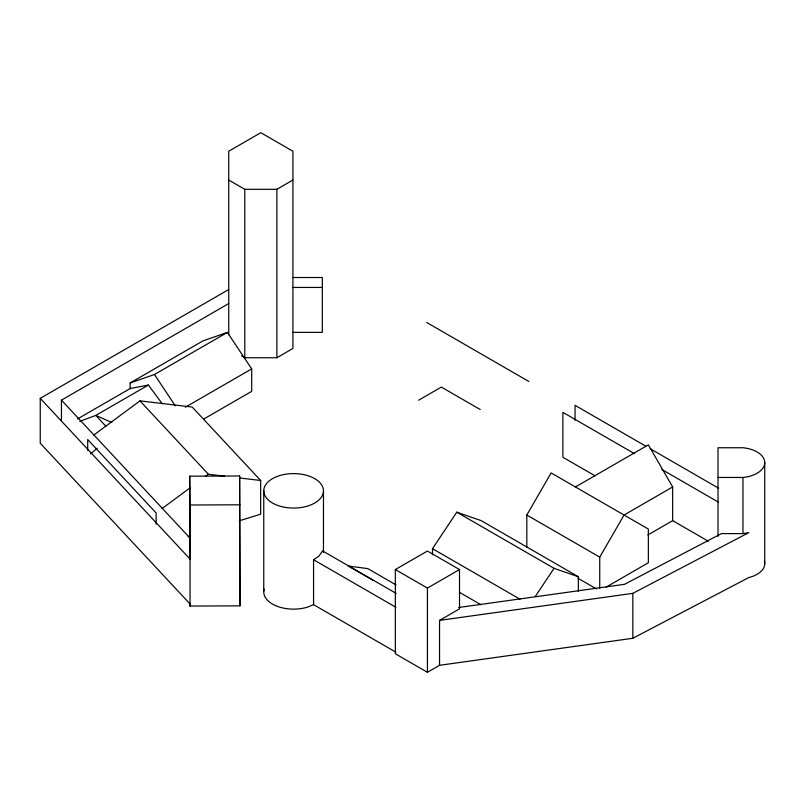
<?xml version="1.0" encoding="UTF-8"?>
<svg xmlns="http://www.w3.org/2000/svg" width="805" height="805" viewBox="0 0 805 805"><rect width="100%" height="100%" fill="white"/><g stroke="black" fill="none" stroke-linecap="round" stroke-linejoin="round"><path stroke-width="1.21" d="M526.812 547.47L526.812 515.029L551.123 472.927L648.357 529.066L648.357 562.745L606.225 587.076M599.745 588.324L599.745 557.13L624.046 515.029L672.668 486.955L648.357 444.853L575.434 486.955M432.496 554.776L432.496 548.678L456.797 512.181L481.108 520.604L578.352 576.742L578.352 591.393M535.285 596.475L554.041 568.33L578.352 576.742M90.573 453.95L97.244 448.234M93.742 435.092L139.969 400.86L192.244 407.078L260.659 480.494L260.659 514.174L239.276 520.815M162.157 508.498L190.302 487.669M205.376 476.5L208.394 474.276L224.575 476.198M228.741 180.048L244.79 189.306L276.88 189.306L292.919 180.048M189.769 559.032L189.698 476.188L239.618 475.976L239.96 605.853L190.05 606.054L190.02 603.961L40.25 443.263L40.25 398.344L228.741 289.518M61.442 420.894L61.442 400.145L228.741 303.555M77.542 418.922L130.138 388.553L130.138 382.939L203.071 340.837L227.382 332.415L251.693 368.911L251.693 391.361L203.796 419.013M130.138 382.939L154.449 374.516L227.382 332.415M162.228 403.718L148.372 385.052L95.795 415.4L79.765 421.387M185.291 407.239L251.693 368.911M241.581 355.88L244.79 357.732L276.88 357.732L292.919 348.474L292.919 151.229L260.83 132.704L228.741 151.229L228.741 334.749M418.59 400.226L441.341 387.084L480.233 409.544M395.336 569.558L427.425 551.033L459.514 569.558L459.514 608.862L439.55 620.393L439.55 665.302L427.425 672.296L395.336 653.771L395.336 569.558L427.425 588.093L459.514 569.558M647.824 534.993L672.668 520.644L708.44 541.292M439.55 620.393L632.831 593.355L748.821 532.618L742.965 533.604L721.441 533.604L624.529 584.309L458.699 607.503M439.55 665.302L632.831 638.274L748.821 577.537A26.092 15.064 0 0 0 764.428 561.316M395.909 652.191L313.558 604.646L313.558 559.737L319.112 555.953L322.523 550.882L396.151 593.386M313.558 604.646L307.913 607.02A29.866 17.237 0 0 1 276.427 605.994A29.866 17.237 0 0 1 264.11 589.23M188.199 536.683L190.574 535.949M130.138 388.553L148.372 385.052M189.698 476.188L190.05 505.007L239.96 504.805M292.919 277.514L322.322 277.514L322.322 332.354L292.919 332.354M292.919 287.445L322.322 287.445M718.01 477.466L742.965 477.466A26.092 15.064 0 0 0 764.75 462.603A26.092 15.064 0 0 0 742.965 447.751L718.01 447.751L718.01 536.331M239.508 477.969L260.659 480.494M348.374 566.016L367.815 568.612L396.12 584.953M111.825 422.524L95.795 415.4L105.888 426.237M645.751 446.151L575.052 405.338L575.052 420.311M650.098 448.667L718.624 488.222M426.59 322.433L528.855 381.469M634.571 453.738L562.896 412.351L562.896 457.27L595.086 475.846M661.72 469.406L718.191 502.008M526.812 515.029L599.745 557.13M577.97 578.252L596.475 588.938M456.797 512.181L554.041 568.33M432.496 548.678L520.01 599.202M459.504 592.339L481.108 604.817M349.43 566.629L372.685 580.053M313.558 559.737L395.909 607.282M139.969 400.86L208.394 474.276M61.442 400.145L189.769 537.831L190.02 559.052L40.25 398.344M154.449 374.516L175.289 405.8M239.96 605.853L239.618 475.976M764.75 462.603L764.75 563.661M742.965 477.466L742.965 533.604M672.668 486.955L672.668 520.644M632.831 593.355L632.831 638.274M427.425 588.093L427.425 672.296M323.469 491.251A29.866 17.237 0 0 1 278.067 505.55A29.866 17.237 0 0 1 279.305 475.705A29.866 17.237 0 0 1 323.469 491.251L323.469 552.381M276.88 189.306L276.88 357.732M263.758 490.416L263.758 591.474M244.79 189.306L244.79 357.732M190.05 505.007L190.05 606.054M156.13 524.196L156.13 512.966L87.705 439.55L87.705 450.377"/></g></svg>
